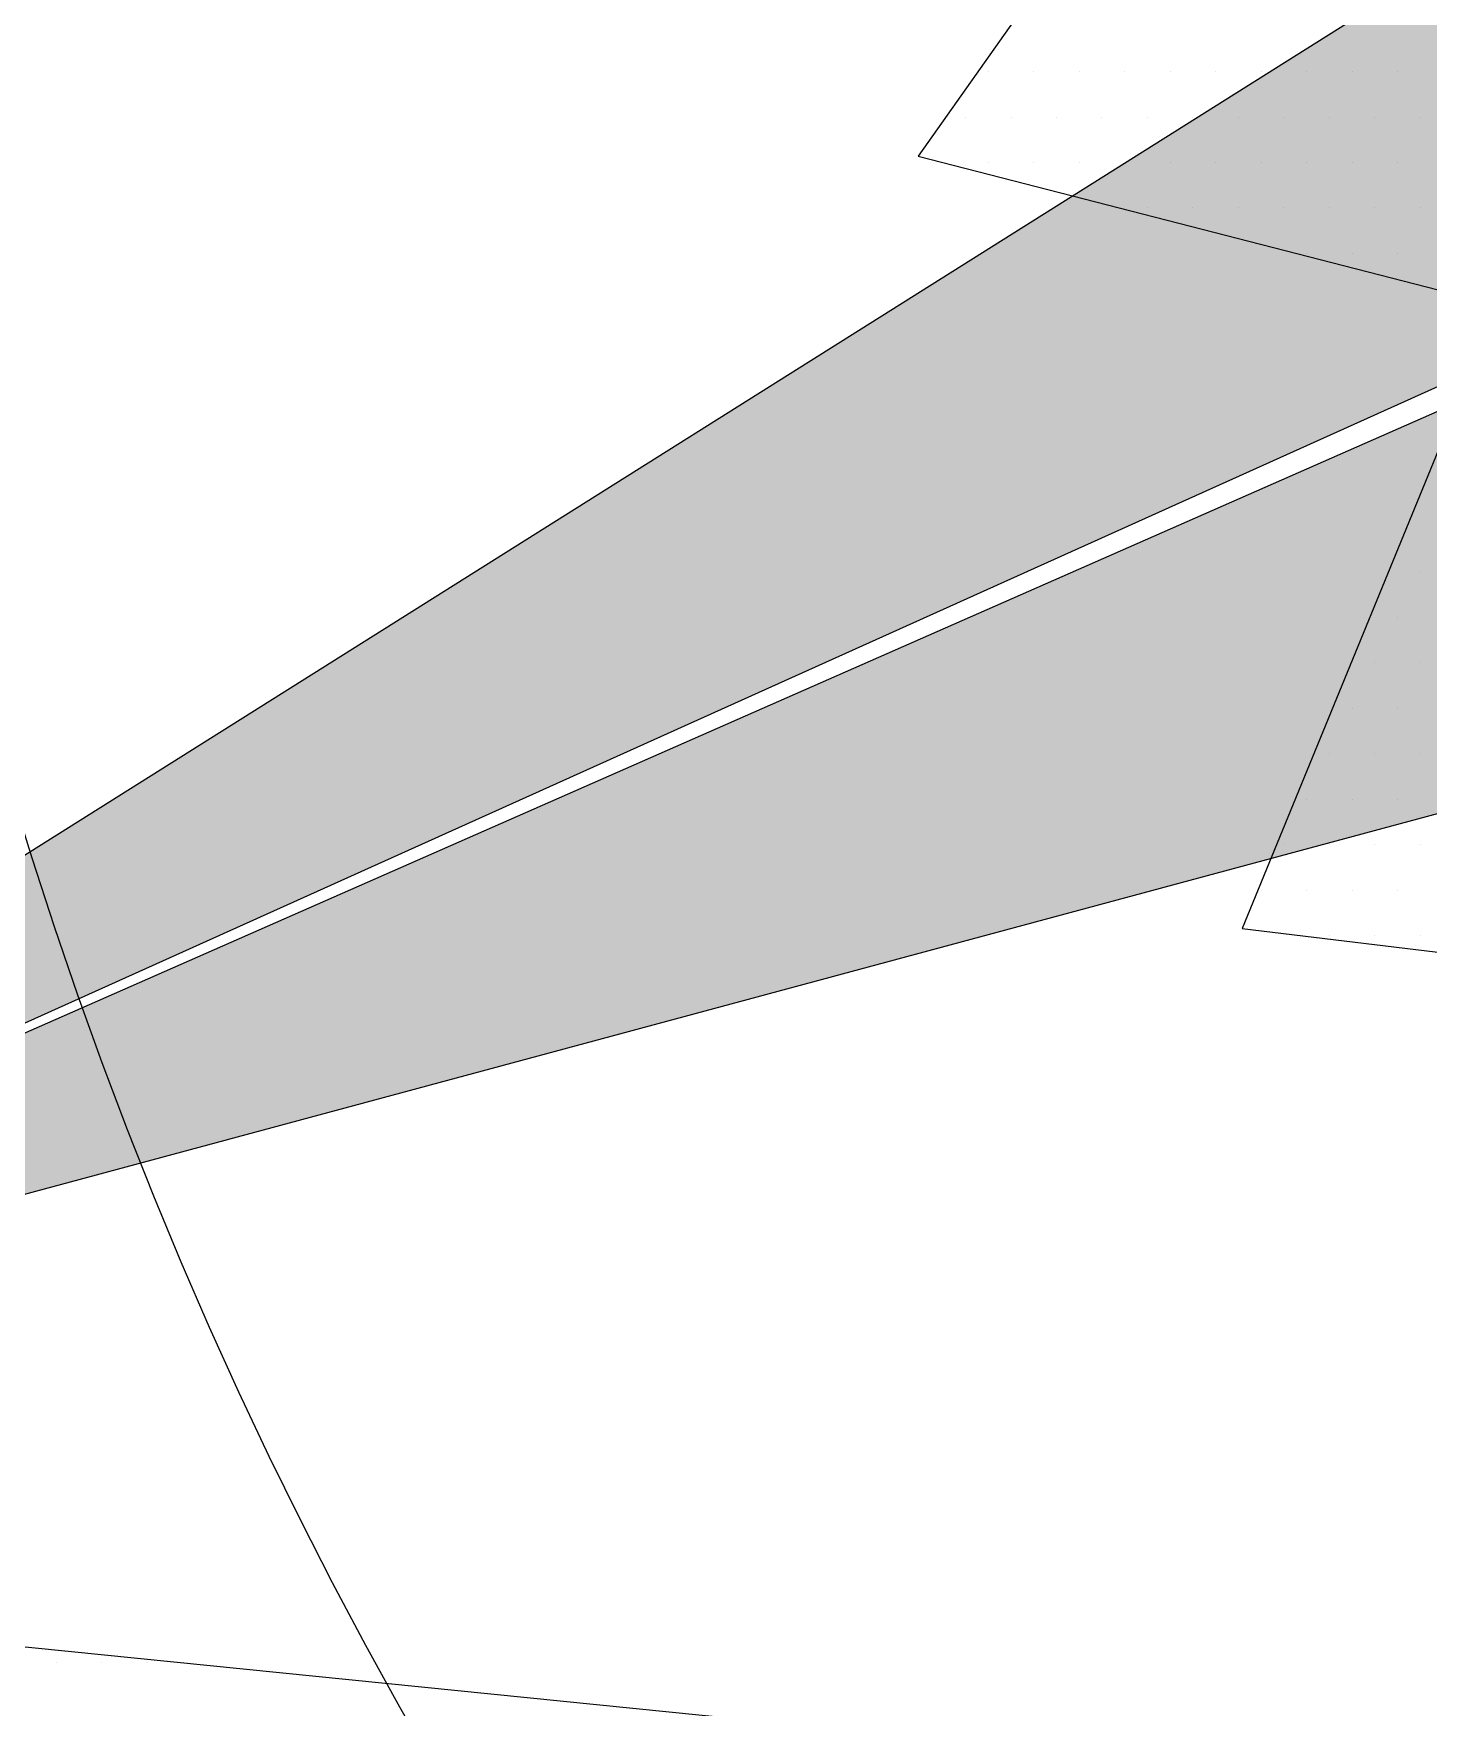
# Paper-space layout 'TOP_A1_00200_01-01-2017_MODELE' of a CAD drawing. Header units: millimetres. Extents: x -52 to 293, y -3 to 294.
# Drawn here: x -28.268 to -25.453, y 51.535 to 54.912 of the extents above; entities that cross this region are included whole.
import ezdxf

# ---------------------------------------------------------------- set-up
doc = ezdxf.new("R2010")
doc.units = ezdxf.units.MM
doc.header["$LTSCALE"] = 2
doc.linetypes.add('CACHEX2', pattern=[0.75, 0.5, -0.25])
for name, color, linetype in [('CALQUE_7', 4, 'Continuous'), ('CARTOUCHE', 7, 'Continuous'), ('rosace', 7, 'Continuous')]:
    doc.layers.add(name, color=color, linetype=linetype)

# ---------------------------------------------------------------- blocks, each defined once
blk = doc.blocks.new('A$C715108E3')
at = {"layer": 'CALQUE_7', "color": 131}
for p, q in [((-17.6097, -15.1655), (-17.6097, -15.1655)), ((-17.588, -15.1655), (-17.588, -15.1655)), ((-17.4965, -15.1655), (-17.4965, -15.1655)), ((-17.4049, -15.1655), (-17.4049, -15.1655)), ((-17.3129, -15.1655), (-17.3129, -15.1655)), ((-17.2214, -15.1655), (-17.2214, -15.1655)), ((-17.1296, -15.1655), (-17.1296, -15.1655)), ((-17.0377, -15.1655), (-17.0377, -15.1655)), ((-16.9463, -15.1655), (-16.9463, -15.1655)), ((-16.8544, -15.1655), (-16.8544, -15.1655)), ((-16.7626, -15.1655), (-16.7626, -15.1655)), ((-17.6746, -15.2579), (-17.6746, -15.2579)), ((-17.6341, -15.2579), (-17.6341, -15.2579)), ((-17.5424, -15.2579), (-17.5424, -15.2579)), ((-17.4504, -15.2579), (-17.4504, -15.2579)), ((-17.359, -15.2579), (-17.359, -15.2579)), ((-17.2671, -15.2579), (-17.2671, -15.2579)), ((-17.1753, -15.2579), (-17.1753, -15.2579)), ((-17.0838, -15.2579), (-17.0838, -15.2579)), ((-16.992, -15.2579), (-16.992, -15.2579)), ((-16.9002, -15.2579), (-16.9002, -15.2579)), ((-16.8087, -15.2579), (-16.8087, -15.2579)), ((-16.7169, -15.2579), (-16.7169, -15.2579)), ((-17.6783, -15.3493), (-17.6783, -15.3493)), ((-17.588, -15.3493), (-17.588, -15.3493)), ((-17.4965, -15.3493), (-17.4965, -15.3493)), ((-17.4049, -15.3493), (-17.4049, -15.3493)), ((-17.3129, -15.3493), (-17.3129, -15.3493)), ((-17.2214, -15.3493), (-17.2214, -15.3493)), ((-17.1296, -15.3493), (-17.1296, -15.3493)), ((-17.0377, -15.3493), (-17.0377, -15.3493)), ((-16.9463, -15.3493), (-16.9463, -15.3493)), ((-16.8544, -15.3493), (-16.8544, -15.3493)), ((-16.7626, -15.3493), (-16.7626, -15.3493)), ((-17.3226, -15.4406), (-17.3226, -15.4406)), ((-17.2671, -15.4406), (-17.2671, -15.4406)), ((-17.1753, -15.4406), (-17.1753, -15.4406)), ((-17.0838, -15.4406), (-17.0838, -15.4406)), ((-16.992, -15.4406), (-16.992, -15.4406)), ((-16.9002, -15.4406), (-16.9002, -15.4406)), ((-16.8087, -15.4406), (-16.8087, -15.4406)), ((-16.7169, -15.4406), (-16.7169, -15.4406)), ((-16.9669, -15.5332), (-16.9669, -15.5332)), ((-16.9463, -15.5332), (-16.9463, -15.5332)), ((-16.8544, -15.5332), (-16.8544, -15.5332)), ((-16.7626, -15.5332), (-16.7626, -15.5332)), ((-16.7056, -15.991), (-16.7056, -15.991)), ((-16.7429, -16.0834), (-16.7429, -16.0834)), ((-16.781, -16.1747), (-16.781, -16.1747)), ((-16.7169, -16.1747), (-16.7169, -16.1747)), ((-16.8185, -16.2673), (-16.8185, -16.2673)), ((-16.7626, -16.2673), (-16.7626, -16.2673)), ((-16.8559, -16.3587), (-16.8559, -16.3587)), ((-16.8087, -16.3587), (-16.8087, -16.3587)), ((-16.7169, -16.3587), (-16.7169, -16.3587)), ((-16.8936, -16.45), (-16.8936, -16.45)), ((-16.8544, -16.45), (-16.8544, -16.45)), ((-16.7626, -16.45), (-16.7626, -16.45)), ((-16.9313, -16.5424), (-16.9313, -16.5424)), ((-16.9002, -16.5424), (-16.9002, -16.5424)), ((-16.8087, -16.5424), (-16.8087, -16.5424)), ((-16.7169, -16.5424), (-16.7169, -16.5424)), ((-16.9691, -16.6339), (-16.9691, -16.6339)), ((-16.9463, -16.6339), (-16.9463, -16.6339)), ((-16.8544, -16.6339), (-16.8544, -16.6339)), ((-16.7626, -16.6339), (-16.7626, -16.6339)), ((-17.0068, -16.7251), (-17.0068, -16.7251)), ((-16.992, -16.7251), (-16.992, -16.7251)), ((-16.9002, -16.7251), (-16.9002, -16.7251)), ((-16.8087, -16.7251), (-16.8087, -16.7251)), ((-16.7169, -16.7251), (-16.7169, -16.7251)), ((-17.0441, -16.8175), (-17.0441, -16.8175)), ((-17.0377, -16.8175), (-17.0377, -16.8175)), ((-16.9463, -16.8175), (-16.9463, -16.8175)), ((-16.8544, -16.8175), (-16.8544, -16.8175)), ((-16.7626, -16.8175), (-16.7626, -16.8175)), ((-16.9579, -16.909), (-16.9579, -16.909)), ((-16.9002, -16.909), (-16.9002, -16.909)), ((-16.8087, -16.909), (-16.8087, -16.909)), ((-16.7169, -16.909), (-16.7169, -16.909)), ((-19.469, -18.3761), (-19.469, -18.3761)), ((-19.377, -18.3761), (-19.377, -18.3761)), ((-19.2852, -18.3761), (-19.2852, -18.3761))]:
    blk.add_line(p, q, dxfattribs=at)
for points in [[(-16.6359, -13.7897), (-17.73, -15.3364), (-16.5602, -15.6374), (-17.0758, -16.8949), (-15.2018, -17.1211)], [(-13.895, -18.9134), (-20.3713, -18.2597), (-20.2455, -18.5991)]]:
    blk.add_lwpolyline(points, dxfattribs=at)
blk = doc.blocks.new('A$C581E6685')
at = {"layer": 'rosace'}
for color, points in [(142, [(-45.3965, 37.4846), (-39.5666, 28.8703), (-39.344, 28.5414), (-39.8519, 24.2064), (-36.9477, 25.4853), (-26.3566, 30.2032), (-36.1863, 24.0789), (-38.2746, 22.2236), (-38.1337, 21.2132), (-33.6363, 11.1845), (-39.5393, 21.4709), (-40.6525, 23.2405), (-42.0615, 23.3525), (-53.1072, 18.3767), (-43.3972, 24.4856), (-40.4756, 26.2259), (-40.684, 26.8894)]), (140, [(-45.3965, 37.4846), (-41.9745, 25.9278), (-41.7809, 23.8865), (-42.0615, 23.3525), (-44.9268, 21.9767), (-53.1072, 18.3767), (-40.8028, 21.6905), (-39.5666, 22.0268), (-38.2746, 22.2236), (-38.1337, 21.2132), (-33.6363, 11.1845), (-36.0802, 21.4612), (-37.3405, 24.3346), (-37.4251, 24.9804), (-36.9477, 25.4853), (-26.3566, 30.2032), (-37.8747, 26.8339), (-39.7286, 26.4119), (-40.3751, 26.6371), (-40.684, 26.8894)])]:
    blk.add_hatch(color=color, dxfattribs=at).paths.add_polyline_path(points)
at = {"layer": 'rosace', "color": 142}
blk.add_lwpolyline([(-45.3965, 37.4846), (-39.3434, 28.5414), (-39.8519, 24.2064), (-36.9477, 25.4853), (-26.3566, 30.2032), (-36.1857, 24.0789), (-38.2739, 22.2236), (-38.1337, 21.2132), (-33.6358, 11.1845), (-39.5393, 21.4709), (-40.6518, 23.2405), (-42.0615, 23.3525), (-53.1072, 18.3767), (-43.3964, 24.4856), (-40.4756, 26.2259), (-40.6836, 26.8894)], close=True, dxfattribs=at)
at = {"layer": 'rosace', "color": 140}
blk.add_lwpolyline([(-45.3965, 37.4846), (-41.9745, 25.9278), (-41.7804, 23.8865), (-42.0615, 23.3525), (-44.9268, 21.9767), (-53.1072, 18.3767), (-40.8028, 21.6905), (-39.5666, 22.0268), (-38.2739, 22.2236), (-38.1337, 21.2132), (-33.6358, 11.1845), (-36.0802, 21.4612), (-37.3405, 24.3346), (-37.4251, 24.9804), (-36.9477, 25.4853), (-26.3566, 30.2032), (-37.8741, 26.8339), (-39.7286, 26.4119), (-40.3748, 26.6371), (-40.6836, 26.8894)], close=True, dxfattribs=at)
at = {"layer": 'rosace', "color": 32, "linetype": 'CACHEX2', "ltscale": 1.5}
blk.add_ellipse((-38.0538, 23.8138), major_axis=(-19.0311, -3.534), ratio=0.590567, dxfattribs=at)
at = {"layer": 'rosace', "color": 32}
blk.add_ellipse((-37.6144, 23.8499), major_axis=(-13.5768, -4.2839), ratio=0.791971, dxfattribs=at)
at = {"layer": 'CARTOUCHE'}
blk.add_blockref('A$C715108E3', (-31.6739, 36.3189), dxfattribs=at)

psp = doc.layouts.new('TOP_A1_00200_01-01-2017_MODELE')

# ---------------------------------------------------------------- block references
at = {"layer": 'CARTOUCHE'}
psp.add_blockref('A$C581E6685', (22.9208, 33.6824), dxfattribs=at)

doc.saveas('drawing.dxf')
